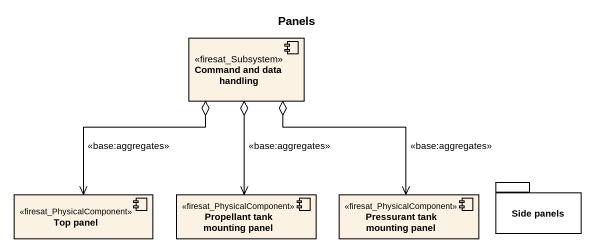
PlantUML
@startuml
title Panels
component "Command and data handling" as Command_and_data_handling <<firesat_Subsystem>>
component "Top panel" as Top_panel <<firesat_PhysicalComponent>>
component "Propellant tank mounting panel" as Propellant_tank_mounting <<firesat_PhysicalComponent>>
component "Pressurant tank mounting panel" as Pressurant_tank_mounting <<firesat_PhysicalComponent>>
package "Side panels" as Side_panels {
}
Command_and_data_handling o--> Top_panel : <<base:aggregates>>
Command_and_data_handling o--> Propellant_tank_mounting : <<base:aggregates>>
Command_and_data_handling o--> Pressurant_tank_mounting : <<base:aggregates>>
@enduml
